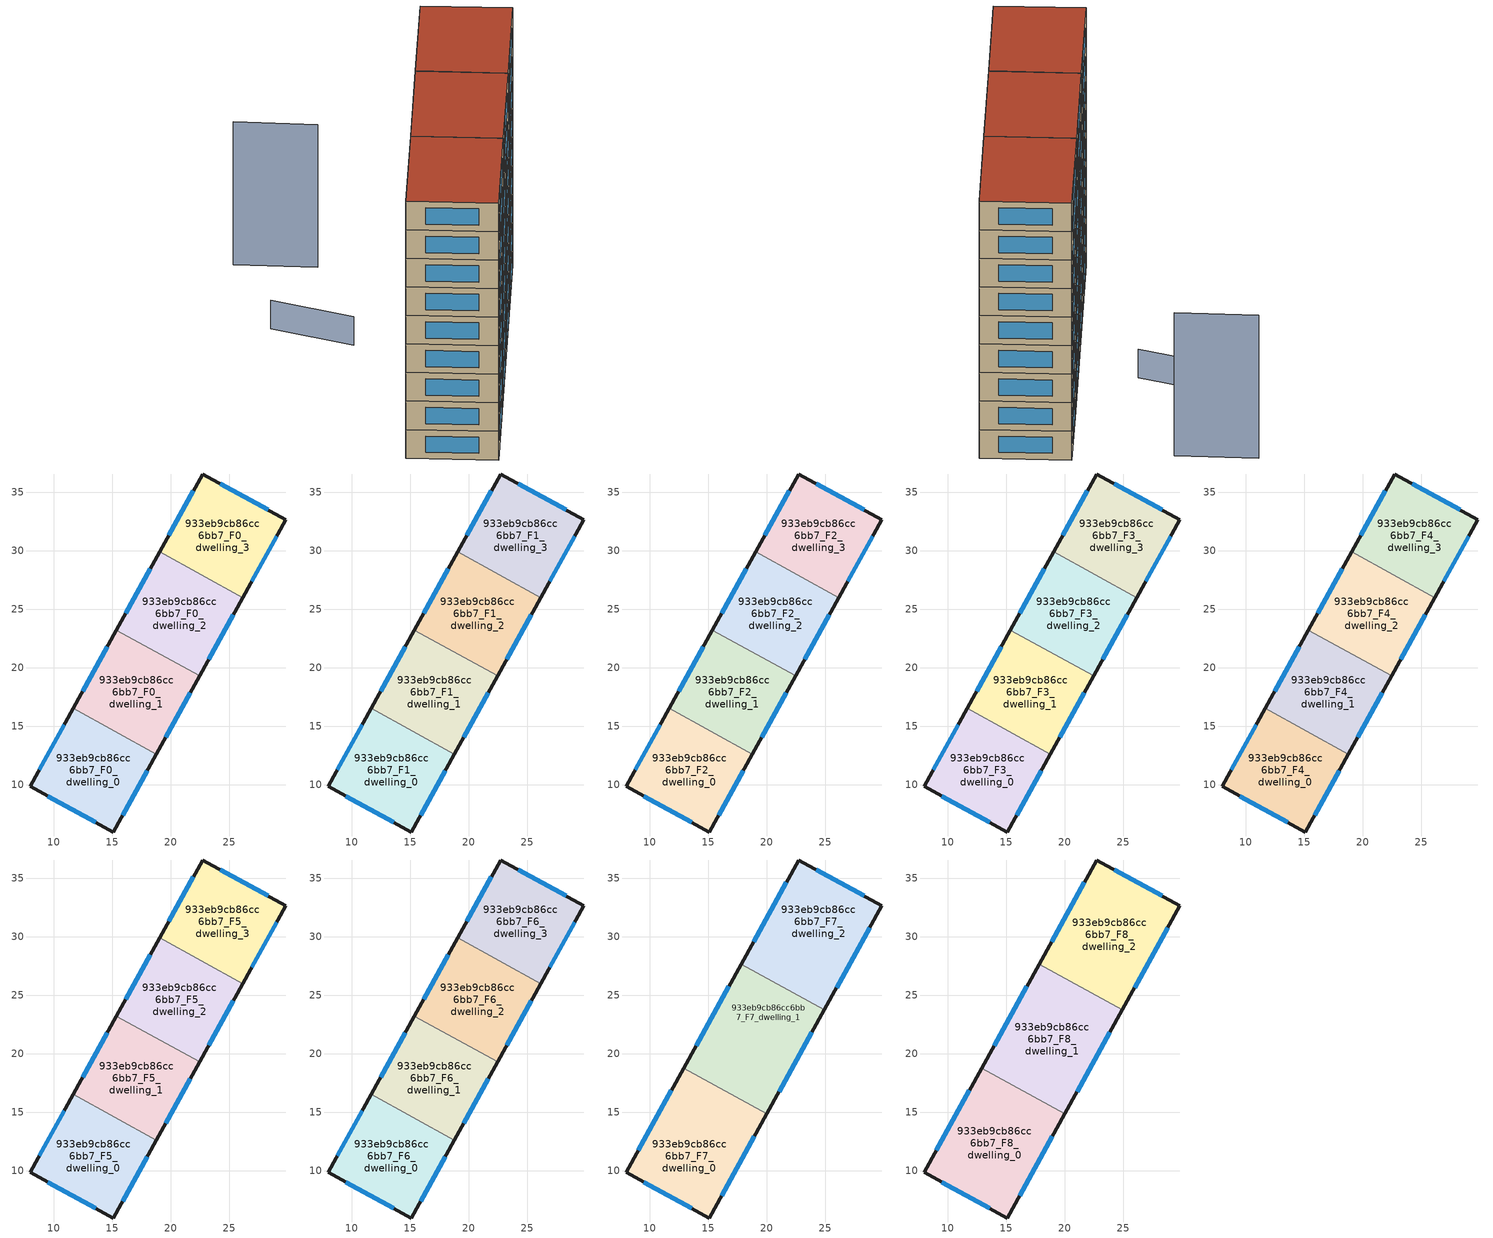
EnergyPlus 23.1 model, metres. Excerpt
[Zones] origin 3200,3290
933eb9cb86cc6bb7_F0_dwelling_0
 floor ground (EU_floor_Construction): 18.76,12.62 15.08,5.96 7.96,9.86 11.66,16.54 z0
 wall outside (EU_wall_Construction): 11.66,16.54 7.96,9.86 15.08,5.96 18.76,12.62 z0:3
 wall to 933eb9cb86cc6bb7_F0_dwelling_1 (EU_wall_Construction): 18.76,12.62 11.66,16.54 z0:3
 window (EU_Window_Construction): 15.87,7.39 17.97,11.2 / 9.49,9.02 13.55,6.79 / 10.86,15.11 8.75,11.29 z0.64:2.36
933eb9cb86cc6bb7_F0_dwelling_1
 floor ground (EU_floor_Construction): 22.44,19.3 18.76,12.62 11.66,16.54 15.34,23.22 z0
 wall outside (EU_wall_Construction): 18.76,12.62 22.44,19.3 / 15.34,23.22 11.66,16.54 z0:3
 wall to 933eb9cb86cc6bb7_F0_dwelling_2 (EU_wall_Construction): 22.44,19.3 15.34,23.22 z0:3
 window (EU_Window_Construction): 19.55,14.05 21.65,17.87 / 14.55,21.79 12.45,17.97 z0.64:2.36
933eb9cb86cc6bb7_F0_dwelling_2
 floor ground (EU_floor_Construction): 26.13,25.98 22.44,19.3 15.34,23.22 19.03,29.9 z0
 wall outside (EU_wall_Construction): 22.44,19.3 26.13,25.98 / 19.03,29.9 15.34,23.22 z0:3
 wall to 933eb9cb86cc6bb7_F0_dwelling_3 (EU_wall_Construction): 26.13,25.98 19.03,29.9 z0:3
 window (EU_Window_Construction): 23.23,20.73 25.34,24.55 / 18.24,28.47 16.13,24.65 z0.64:2.36
933eb9cb86cc6bb7_F0_dwelling_3
 floor ground (EU_floor_Construction): 29.82,32.67 26.13,25.98 19.03,29.9 22.71,36.57 z0
 wall outside (EU_wall_Construction): 26.13,25.98 29.82,32.67 22.71,36.57 19.03,29.9 z0:3
 window (EU_Window_Construction): 28.3,33.5 24.23,35.73 / 26.92,27.41 29.03,31.24 / 21.92,35.14 19.82,31.33 z0.64:2.36
933eb9cb86cc6bb7_F1_dwelling_0
 floor to 933eb9cb86cc6bb7_F0_dwelling_0 (EU_floor_Construction): 18.76,12.62 15.08,5.96 7.96,9.86 11.66,16.54 z3
 wall outside (EU_wall_Construction): 11.66,16.54 7.96,9.86 15.08,5.96 18.76,12.62 z3:6
 wall to 933eb9cb86cc6bb7_F1_dwelling_1 (EU_wall_Construction): 18.76,12.62 11.66,16.54 z3:6
 window (EU_Window_Construction): 15.87,7.39 17.97,11.2 / 9.49,9.02 13.55,6.79 / 10.86,15.11 8.75,11.29 z3.64:5.36
933eb9cb86cc6bb7_F1_dwelling_1
 floor to 933eb9cb86cc6bb7_F0_dwelling_1 (EU_floor_Construction): 22.44,19.3 18.76,12.62 11.66,16.54 15.34,23.22 z3
 wall outside (EU_wall_Construction): 18.76,12.62 22.44,19.3 / 15.34,23.22 11.66,16.54 z3:6
 wall to 933eb9cb86cc6bb7_F1_dwelling_2 (EU_wall_Construction): 22.44,19.3 15.34,23.22 z3:6
 window (EU_Window_Construction): 19.55,14.05 21.65,17.87 / 14.55,21.79 12.45,17.97 z3.64:5.36
933eb9cb86cc6bb7_F1_dwelling_2
 floor to 933eb9cb86cc6bb7_F0_dwelling_2 (EU_floor_Construction): 26.13,25.98 22.44,19.3 15.34,23.22 19.03,29.9 z3
 wall outside (EU_wall_Construction): 22.44,19.3 26.13,25.98 / 19.03,29.9 15.34,23.22 z3:6
 wall to 933eb9cb86cc6bb7_F1_dwelling_3 (EU_wall_Construction): 26.13,25.98 19.03,29.9 z3:6
 window (EU_Window_Construction): 23.23,20.73 25.34,24.55 / 18.24,28.47 16.13,24.65 z3.64:5.36
933eb9cb86cc6bb7_F1_dwelling_3
 floor to 933eb9cb86cc6bb7_F0_dwelling_3 (EU_floor_Construction): 29.82,32.67 26.13,25.98 19.03,29.9 22.71,36.57 z3
 wall outside (EU_wall_Construction): 26.13,25.98 29.82,32.67 22.71,36.57 19.03,29.9 z3:6
 window (EU_Window_Construction): 28.3,33.5 24.23,35.73 / 26.92,27.41 29.03,31.24 / 21.92,35.14 19.82,31.33 z3.64:5.36
933eb9cb86cc6bb7_F2_dwelling_0
 floor to 933eb9cb86cc6bb7_F1_dwelling_0 (EU_floor_Construction): 18.76,12.62 15.08,5.96 7.96,9.86 11.66,16.54 z6
 wall outside (EU_wall_Construction): 11.66,16.54 7.96,9.86 15.08,5.96 18.76,12.62 z6:9
 wall to 933eb9cb86cc6bb7_F2_dwelling_1 (EU_wall_Construction): 18.76,12.62 11.66,16.54 z6:9
 window (EU_Window_Construction): 15.87,7.39 17.97,11.2 / 9.49,9.02 13.55,6.79 / 10.86,15.11 8.75,11.29 z6.64:8.36
933eb9cb86cc6bb7_F2_dwelling_1
 floor to 933eb9cb86cc6bb7_F1_dwelling_1 (EU_floor_Construction): 22.44,19.3 18.76,12.62 11.66,16.54 15.34,23.22 z6
 wall outside (EU_wall_Construction): 18.76,12.62 22.44,19.3 / 15.34,23.22 11.66,16.54 z6:9
 wall to 933eb9cb86cc6bb7_F2_dwelling_2 (EU_wall_Construction): 22.44,19.3 15.34,23.22 z6:9
 window (EU_Window_Construction): 19.55,14.05 21.65,17.87 / 14.55,21.79 12.45,17.97 z6.64:8.36
933eb9cb86cc6bb7_F2_dwelling_2
 floor to 933eb9cb86cc6bb7_F1_dwelling_2 (EU_floor_Construction): 26.13,25.98 22.44,19.3 15.34,23.22 19.03,29.9 z6
 wall outside (EU_wall_Construction): 22.44,19.3 26.13,25.98 / 19.03,29.9 15.34,23.22 z6:9
 wall to 933eb9cb86cc6bb7_F2_dwelling_3 (EU_wall_Construction): 26.13,25.98 19.03,29.9 z6:9
 window (EU_Window_Construction): 23.23,20.73 25.34,24.55 / 18.24,28.47 16.13,24.65 z6.64:8.36
933eb9cb86cc6bb7_F2_dwelling_3
 floor to 933eb9cb86cc6bb7_F1_dwelling_3 (EU_floor_Construction): 29.82,32.67 26.13,25.98 19.03,29.9 22.71,36.57 z6
 wall outside (EU_wall_Construction): 26.13,25.98 29.82,32.67 22.71,36.57 19.03,29.9 z6:9
 window (EU_Window_Construction): 28.3,33.5 24.23,35.73 / 26.92,27.41 29.03,31.24 / 21.92,35.14 19.82,31.33 z6.64:8.36
933eb9cb86cc6bb7_F3_dwelling_0
 floor to 933eb9cb86cc6bb7_F2_dwelling_0 (EU_floor_Construction): 18.76,12.62 15.08,5.96 7.96,9.86 11.66,16.54 z9
 wall outside (EU_wall_Construction): 11.66,16.54 7.96,9.86 15.08,5.96 18.76,12.62 z9:12
 wall to 933eb9cb86cc6bb7_F3_dwelling_1 (EU_wall_Construction): 18.76,12.62 11.66,16.54 z9:12
 window (EU_Window_Construction): 15.87,7.39 17.97,11.2 / 9.49,9.02 13.55,6.79 / 10.86,15.11 8.75,11.29 z9.64:11.36
933eb9cb86cc6bb7_F3_dwelling_1
 floor to 933eb9cb86cc6bb7_F2_dwelling_1 (EU_floor_Construction): 22.44,19.3 18.76,12.62 11.66,16.54 15.34,23.22 z9
 wall outside (EU_wall_Construction): 18.76,12.62 22.44,19.3 / 15.34,23.22 11.66,16.54 z9:12
 wall to 933eb9cb86cc6bb7_F3_dwelling_2 (EU_wall_Construction): 22.44,19.3 15.34,23.22 z9:12
 window (EU_Window_Construction): 19.55,14.05 21.65,17.87 / 14.55,21.79 12.45,17.97 z9.64:11.36
933eb9cb86cc6bb7_F3_dwelling_2
 floor to 933eb9cb86cc6bb7_F2_dwelling_2 (EU_floor_Construction): 26.13,25.98 22.44,19.3 15.34,23.22 19.03,29.9 z9
 wall outside (EU_wall_Construction): 22.44,19.3 26.13,25.98 / 19.03,29.9 15.34,23.22 z9:12
 wall to 933eb9cb86cc6bb7_F3_dwelling_3 (EU_wall_Construction): 26.13,25.98 19.03,29.9 z9:12
 window (EU_Window_Construction): 23.23,20.73 25.34,24.55 / 18.24,28.47 16.13,24.65 z9.64:11.36
933eb9cb86cc6bb7_F3_dwelling_3
 floor to 933eb9cb86cc6bb7_F2_dwelling_3 (EU_floor_Construction): 29.82,32.67 26.13,25.98 19.03,29.9 22.71,36.57 z9
 wall outside (EU_wall_Construction): 26.13,25.98 29.82,32.67 22.71,36.57 19.03,29.9 z9:12
 window (EU_Window_Construction): 28.3,33.5 24.23,35.73 / 26.92,27.41 29.03,31.24 / 21.92,35.14 19.82,31.33 z9.64:11.36
933eb9cb86cc6bb7_F4_dwelling_0
 floor to 933eb9cb86cc6bb7_F3_dwelling_0 (EU_floor_Construction): 18.76,12.62 15.08,5.96 7.96,9.86 11.66,16.54 z12
 wall outside (EU_wall_Construction): 11.66,16.54 7.96,9.86 15.08,5.96 18.76,12.62 z12:15
 wall to 933eb9cb86cc6bb7_F4_dwelling_1 (EU_wall_Construction): 18.76,12.62 11.66,16.54 z12:15
 window (EU_Window_Construction): 15.87,7.39 17.97,11.2 / 9.49,9.02 13.55,6.79 / 10.86,15.11 8.75,11.29 z12.64:14.36
933eb9cb86cc6bb7_F4_dwelling_1
 floor to 933eb9cb86cc6bb7_F3_dwelling_1 (EU_floor_Construction): 22.44,19.3 18.76,12.62 11.66,16.54 15.34,23.22 z12
 wall outside (EU_wall_Construction): 18.76,12.62 22.44,19.3 / 15.34,23.22 11.66,16.54 z12:15
 wall to 933eb9cb86cc6bb7_F4_dwelling_2 (EU_wall_Construction): 22.44,19.3 15.34,23.22 z12:15
 window (EU_Window_Construction): 19.55,14.05 21.65,17.87 / 14.55,21.79 12.45,17.97 z12.64:14.36
933eb9cb86cc6bb7_F4_dwelling_2
 floor to 933eb9cb86cc6bb7_F3_dwelling_2 (EU_floor_Construction): 26.13,25.98 22.44,19.3 15.34,23.22 19.03,29.9 z12
 wall outside (EU_wall_Construction): 22.44,19.3 26.13,25.98 / 19.03,29.9 15.34,23.22 z12:15
 wall to 933eb9cb86cc6bb7_F4_dwelling_3 (EU_wall_Construction): 26.13,25.98 19.03,29.9 z12:15
 window (EU_Window_Construction): 23.23,20.73 25.34,24.55 / 18.24,28.47 16.13,24.65 z12.64:14.36
933eb9cb86cc6bb7_F4_dwelling_3
 floor to 933eb9cb86cc6bb7_F3_dwelling_3 (EU_floor_Construction): 29.82,32.67 26.13,25.98 19.03,29.9 22.71,36.57 z12
 wall outside (EU_wall_Construction): 26.13,25.98 29.82,32.67 22.71,36.57 19.03,29.9 z12:15
 window (EU_Window_Construction): 28.3,33.5 24.23,35.73 / 26.92,27.41 29.03,31.24 / 21.92,35.14 19.82,31.33 z12.64:14.36
933eb9cb86cc6bb7_F5_dwelling_0
 floor to 933eb9cb86cc6bb7_F4_dwelling_0 (EU_floor_Construction): 18.76,12.62 15.08,5.96 7.96,9.86 11.66,16.54 z15
 wall outside (EU_wall_Construction): 11.66,16.54 7.96,9.86 15.08,5.96 18.76,12.62 z15:18
 wall to 933eb9cb86cc6bb7_F5_dwelling_1 (EU_wall_Construction): 18.76,12.62 11.66,16.54 z15:18
 window (EU_Window_Construction): 15.87,7.39 17.97,11.2 / 9.49,9.02 13.55,6.79 / 10.86,15.11 8.75,11.29 z15.64:17.36
933eb9cb86cc6bb7_F5_dwelling_1
 floor to 933eb9cb86cc6bb7_F4_dwelling_1 (EU_floor_Construction): 22.44,19.3 18.76,12.62 11.66,16.54 15.34,23.22 z15
 wall outside (EU_wall_Construction): 18.76,12.62 22.44,19.3 / 15.34,23.22 11.66,16.54 z15:18
 wall to 933eb9cb86cc6bb7_F5_dwelling_2 (EU_wall_Construction): 22.44,19.3 15.34,23.22 z15:18
 window (EU_Window_Construction): 19.55,14.05 21.65,17.87 / 14.55,21.79 12.45,17.97 z15.64:17.36
933eb9cb86cc6bb7_F5_dwelling_2
 floor to 933eb9cb86cc6bb7_F4_dwelling_2 (EU_floor_Construction): 26.13,25.98 22.44,19.3 15.34,23.22 19.03,29.9 z15
 wall outside (EU_wall_Construction): 22.44,19.3 26.13,25.98 / 19.03,29.9 15.34,23.22 z15:18
 wall to 933eb9cb86cc6bb7_F5_dwelling_3 (EU_wall_Construction): 26.13,25.98 19.03,29.9 z15:18
 window (EU_Window_Construction): 23.23,20.73 25.34,24.55 / 18.24,28.47 16.13,24.65 z15.64:17.36
933eb9cb86cc6bb7_F5_dwelling_3
 floor to 933eb9cb86cc6bb7_F4_dwelling_3 (EU_floor_Construction): 29.82,32.67 26.13,25.98 19.03,29.9 22.71,36.57 z15
 wall outside (EU_wall_Construction): 26.13,25.98 29.82,32.67 22.71,36.57 19.03,29.9 z15:18
 window (EU_Window_Construction): 28.3,33.5 24.23,35.73 / 26.92,27.41 29.03,31.24 / 21.92,35.14 19.82,31.33 z15.64:17.36
933eb9cb86cc6bb7_F6_dwelling_0
 floor to 933eb9cb86cc6bb7_F5_dwelling_0 (EU_floor_Construction): 18.76,12.62 15.08,5.96 7.96,9.86 11.66,16.54 z18
 wall outside (EU_wall_Construction): 11.66,16.54 7.96,9.86 15.08,5.96 18.76,12.62 z18:21
 wall to 933eb9cb86cc6bb7_F6_dwelling_1 (EU_wall_Construction): 18.76,12.62 11.66,16.54 z18:21
 window (EU_Window_Construction): 15.87,7.39 17.97,11.2 / 9.49,9.02 13.55,6.79 / 10.86,15.11 8.75,11.29 z18.64:20.36
933eb9cb86cc6bb7_F6_dwelling_1
 floor to 933eb9cb86cc6bb7_F5_dwelling_1 (EU_floor_Construction): 22.44,19.3 18.76,12.62 11.66,16.54 15.34,23.22 z18
 wall outside (EU_wall_Construction): 18.76,12.62 22.44,19.3 / 15.34,23.22 11.66,16.54 z18:21
 wall to 933eb9cb86cc6bb7_F6_dwelling_2 (EU_wall_Construction): 22.44,19.3 15.34,23.22 z18:21
 window (EU_Window_Construction): 19.55,14.05 21.65,17.87 / 14.55,21.79 12.45,17.97 z18.64:20.36
933eb9cb86cc6bb7_F6_dwelling_2
 floor to 933eb9cb86cc6bb7_F5_dwelling_2 (EU_floor_Construction): 26.13,25.98 22.44,19.3 15.34,23.22 19.03,29.9 z18
 wall outside (EU_wall_Construction): 22.44,19.3 26.13,25.98 / 19.03,29.9 15.34,23.22 z18:21
 wall to 933eb9cb86cc6bb7_F6_dwelling_3 (EU_wall_Construction): 26.13,25.98 19.03,29.9 z18:21
 window (EU_Window_Construction): 23.23,20.73 25.34,24.55 / 18.24,28.47 16.13,24.65 z18.64:20.36
933eb9cb86cc6bb7_F6_dwelling_3
 floor to 933eb9cb86cc6bb7_F5_dwelling_3 (EU_floor_Construction): 29.82,32.67 26.13,25.98 19.03,29.9 22.71,36.57 z18
 wall outside (EU_wall_Construction): 26.13,25.98 29.82,32.67 22.71,36.57 19.03,29.9 z18:21
 window (EU_Window_Construction): 28.3,33.5 24.23,35.73 / 26.92,27.41 29.03,31.24 / 21.92,35.14 19.82,31.33 z18.64:20.36
933eb9cb86cc6bb7_F7_dwelling_0
 floor to 933eb9cb86cc6bb7_F6_dwelling_0 (EU_floor_Construction): 18.76,12.62 15.08,5.96 7.96,9.86 11.66,16.54 z21
 floor to 933eb9cb86cc6bb7_F6_dwelling_1 (EU_floor_Construction): 19.99,14.85 18.76,12.62 11.66,16.54 12.89,18.77 z21
 wall outside (EU_wall_Construction): 12.89,18.77 7.96,9.86 15.08,5.96 19.99,14.85 z21:24
 wall to 933eb9cb86cc6bb7_F7_dwelling_1 (EU_wall_Construction): 19.99,14.85 12.89,18.77 z21:24
 window (EU_Window_Construction): 16.13,7.86 18.93,12.95 / 9.49,9.02 13.55,6.79 / 11.83,16.86 9.02,11.76 z21.64:23.36
933eb9cb86cc6bb7_F7_dwelling_1
 floor to 933eb9cb86cc6bb7_F6_dwelling_1 (EU_floor_Construction): 22.44,19.3 19.99,14.85 12.89,18.77 15.34,23.22 z21
 floor to 933eb9cb86cc6bb7_F6_dwelling_2 (EU_floor_Construction): 24.9,23.75 22.44,19.3 15.34,23.22 17.8,27.67 z21
 wall outside (EU_wall_Construction): 19.99,14.85 24.9,23.75 / 17.8,27.67 12.89,18.77 z21:24
 wall to 933eb9cb86cc6bb7_F7_dwelling_2 (EU_wall_Construction): 24.9,23.75 17.8,27.67 z21:24
 window (EU_Window_Construction): 21.04,16.76 23.85,21.85 / 16.75,25.77 13.94,20.68 z21.64:23.36
933eb9cb86cc6bb7_F7_dwelling_2
 floor to 933eb9cb86cc6bb7_F6_dwelling_3 (EU_floor_Construction): 29.82,32.67 26.13,25.98 19.03,29.9 22.71,36.57 z21
 floor to 933eb9cb86cc6bb7_F6_dwelling_2 (EU_floor_Construction): 26.13,25.98 24.9,23.75 17.8,27.67 19.03,29.9 z21
 wall outside (EU_wall_Construction): 24.9,23.75 29.82,32.67 22.71,36.57 17.8,27.67 z21:24
 window (EU_Window_Construction): 28.3,33.5 24.23,35.73 / 25.96,25.66 28.77,30.76 / 21.66,34.66 18.85,29.58 z21.64:23.36
933eb9cb86cc6bb7_F8_dwelling_0
 floor to 933eb9cb86cc6bb7_F7_dwelling_0 (EU_floor_Construction): 19.99,14.85 15.08,5.96 7.96,9.86 12.89,18.77 z24
 wall outside (EU_wall_Construction): 12.89,18.77 7.96,9.86 15.08,5.96 19.99,14.85 z24:27
 wall to 933eb9cb86cc6bb7_F8_dwelling_1 (EU_wall_Construction): 19.99,14.85 12.89,18.77 z24:27
 window (EU_Window_Construction): 16.13,7.86 18.93,12.95 / 9.49,9.02 13.55,6.79 / 11.83,16.86 9.02,11.76 z24.64:26.36
 roof outside (EU_roof_Construction): 15.08,5.96 19.99,14.85 12.89,18.77 7.96,9.86 z27
933eb9cb86cc6bb7_F8_dwelling_1
 floor to 933eb9cb86cc6bb7_F7_dwelling_1 (EU_floor_Construction): 24.9,23.75 19.99,14.85 12.89,18.77 17.8,27.67 z24
 wall outside (EU_wall_Construction): 19.99,14.85 24.9,23.75 / 17.8,27.67 12.89,18.77 z24:27
 wall to 933eb9cb86cc6bb7_F8_dwelling_2 (EU_wall_Construction): 24.9,23.75 17.8,27.67 z24:27
 window (EU_Window_Construction): 21.04,16.76 23.85,21.85 / 16.75,25.77 13.94,20.68 z24.64:26.36
 roof outside (EU_roof_Construction): 19.99,14.85 24.9,23.75 17.8,27.67 12.89,18.77 z27
933eb9cb86cc6bb7_F8_dwelling_2
 floor to 933eb9cb86cc6bb7_F7_dwelling_2 (EU_floor_Construction): 29.82,32.67 24.9,23.75 17.8,27.67 22.71,36.57 z24
 wall outside (EU_wall_Construction): 24.9,23.75 29.82,32.67 22.71,36.57 17.8,27.67 z24:27
 window (EU_Window_Construction): 28.3,33.5 24.23,35.73 / 25.96,25.66 28.77,30.76 / 21.66,34.66 18.85,29.58 z24.64:26.36
 roof outside (EU_roof_Construction): 24.9,23.75 29.82,32.67 22.71,36.57 17.8,27.67 z27
shading: 6.47,33.15 11.77,27.65 z0:3; 14.41,39.94 8,43.61 z0:15
[Building]
EU S2 Campaign: North Axis=0; Terrain=City; Solar Distribution=FullExterior
[Site:Location]
Yerevan-Zvartnots.Intl.AP: Latitude=40.15; Longitude=44.383; Time Zone=4; Elevation=854
[SizingPeriod:WeatherFileDays]
AnnualSizingPeriod: Begin Month=1; Begin Day of Month=1; End Month=12; End Day of Month=31; Day of Week for Start Day=Monday; Use Weather File Daylight Saving Period=No; Use Weather File Rain and Snow Indicators=No
[MATERIAL]
EU_InternalMass_Material: Roughness=MediumRough; Thickness=0.1; Conductivity=1; Density=1800; Specific Heat=900; Thermal Absorptance=0.9; Solar Absorptance=0.7; Visible Absorptance=0.7
[MATERIAL:NOMASS] Roughness=MediumRough; Thermal Absorptance=0.9; Solar Absorptance=0.7; Visible Absorptance=0.7
Name | Thermal Resistance
EU_wall_NoMass | 1.05043
EU_roof_NoMass | 1.45357
EU_floor_NoMass | 0.478065
[WINDOWMATERIAL:SIMPLEGLAZINGSYSTEM]
EU_Window_SimpleGlazing: UFactor=2.5566; Solar Heat Gain Coefficient=0.75; Visible Transmittance=0.75
[CONSTRUCTION]
EU_wall_Construction: EU_wall_NoMass
EU_roof_Construction: EU_roof_NoMass
EU_floor_Construction: EU_floor_NoMass
EU_Window_Construction: EU_Window_SimpleGlazing
EU_InternalMass_Construction: EU_InternalMass_Material
[ZONE] Type=1; Multiplier=1; Ceiling Height=autocalculate; Floor Area=autocalculate; Part of Total Floor Area=Yes
Name | Volume
933eb9cb86cc6bb7_F0_dwelling_0; 933eb9cb86cc6bb7_F1_dwelling_0; 933eb9cb86cc6bb7_F2_dwelling_0; 933eb9cb86cc6bb7_F3_dwelling_0; 933eb9cb86cc6bb7_F4_dwelling_0; 933eb9cb86cc6bb7_F5_dwelling_0; 933eb9cb86cc6bb7_F6_dwelling_0; 933eb9cb86cc6bb7_F0_dwelling_3; 933eb9cb86cc6bb7_F1_dwelling_3; 933eb9cb86cc6bb7_F2_dwelling_3; 933eb9cb86cc6bb7_F3_dwelling_3; 933eb9cb86cc6bb7_F4_dwelling_3; 933eb9cb86cc6bb7_F5_dwelling_3; 933eb9cb86cc6bb7_F6_dwelling_3 | 185.623
933eb9cb86cc6bb7_F7_dwelling_0; 933eb9cb86cc6bb7_F8_dwelling_0 | 247.499
933eb9cb86cc6bb7_F0_dwelling_1; 933eb9cb86cc6bb7_F1_dwelling_1; 933eb9cb86cc6bb7_F2_dwelling_1; 933eb9cb86cc6bb7_F3_dwelling_1; 933eb9cb86cc6bb7_F4_dwelling_1; 933eb9cb86cc6bb7_F5_dwelling_1; 933eb9cb86cc6bb7_F6_dwelling_1 | 185.62
933eb9cb86cc6bb7_F7_dwelling_1; 933eb9cb86cc6bb7_F8_dwelling_1 | 247.482
933eb9cb86cc6bb7_F0_dwelling_2; 933eb9cb86cc6bb7_F1_dwelling_2; 933eb9cb86cc6bb7_F2_dwelling_2; 933eb9cb86cc6bb7_F3_dwelling_2; 933eb9cb86cc6bb7_F4_dwelling_2; 933eb9cb86cc6bb7_F5_dwelling_2; 933eb9cb86cc6bb7_F6_dwelling_2 | 185.641
933eb9cb86cc6bb7_F7_dwelling_2; 933eb9cb86cc6bb7_F8_dwelling_2 | 247.5
[INTERNALMASS] Construction=EU_InternalMass_Construction
Name | Zone or ZoneList | Surface Area
933eb9cb86cc6bb7_F0_dwelling_0_EU_InternalMass | 933eb9cb86cc6bb7_F0_dwelling_0 | 61.8744
933eb9cb86cc6bb7_F0_dwelling_1_EU_InternalMass | 933eb9cb86cc6bb7_F0_dwelling_1 | 61.8732
933eb9cb86cc6bb7_F0_dwelling_2_EU_InternalMass | 933eb9cb86cc6bb7_F0_dwelling_2 | 61.8803
933eb9cb86cc6bb7_F0_dwelling_3_EU_InternalMass | 933eb9cb86cc6bb7_F0_dwelling_3 | 61.8744
933eb9cb86cc6bb7_F1_dwelling_0_EU_InternalMass | 933eb9cb86cc6bb7_F1_dwelling_0 | 61.8744
933eb9cb86cc6bb7_F1_dwelling_1_EU_InternalMass | 933eb9cb86cc6bb7_F1_dwelling_1 | 61.8732
933eb9cb86cc6bb7_F1_dwelling_2_EU_InternalMass | 933eb9cb86cc6bb7_F1_dwelling_2 | 61.8803
933eb9cb86cc6bb7_F1_dwelling_3_EU_InternalMass | 933eb9cb86cc6bb7_F1_dwelling_3 | 61.8744
933eb9cb86cc6bb7_F2_dwelling_0_EU_InternalMass | 933eb9cb86cc6bb7_F2_dwelling_0 | 61.8744
933eb9cb86cc6bb7_F2_dwelling_1_EU_InternalMass | 933eb9cb86cc6bb7_F2_dwelling_1 | 61.8732
933eb9cb86cc6bb7_F2_dwelling_2_EU_InternalMass | 933eb9cb86cc6bb7_F2_dwelling_2 | 61.8803
933eb9cb86cc6bb7_F2_dwelling_3_EU_InternalMass | 933eb9cb86cc6bb7_F2_dwelling_3 | 61.8744
933eb9cb86cc6bb7_F3_dwelling_0_EU_InternalMass | 933eb9cb86cc6bb7_F3_dwelling_0 | 61.8744
933eb9cb86cc6bb7_F3_dwelling_1_EU_InternalMass | 933eb9cb86cc6bb7_F3_dwelling_1 | 61.8732
933eb9cb86cc6bb7_F3_dwelling_2_EU_InternalMass | 933eb9cb86cc6bb7_F3_dwelling_2 | 61.8803
933eb9cb86cc6bb7_F3_dwelling_3_EU_InternalMass | 933eb9cb86cc6bb7_F3_dwelling_3 | 61.8744
933eb9cb86cc6bb7_F4_dwelling_0_EU_InternalMass | 933eb9cb86cc6bb7_F4_dwelling_0 | 61.8744
933eb9cb86cc6bb7_F4_dwelling_1_EU_InternalMass | 933eb9cb86cc6bb7_F4_dwelling_1 | 61.8732
933eb9cb86cc6bb7_F4_dwelling_2_EU_InternalMass | 933eb9cb86cc6bb7_F4_dwelling_2 | 61.8803
933eb9cb86cc6bb7_F4_dwelling_3_EU_InternalMass | 933eb9cb86cc6bb7_F4_dwelling_3 | 61.8744
933eb9cb86cc6bb7_F5_dwelling_0_EU_InternalMass | 933eb9cb86cc6bb7_F5_dwelling_0 | 61.8744
933eb9cb86cc6bb7_F5_dwelling_1_EU_InternalMass | 933eb9cb86cc6bb7_F5_dwelling_1 | 61.8732
933eb9cb86cc6bb7_F5_dwelling_2_EU_InternalMass | 933eb9cb86cc6bb7_F5_dwelling_2 | 61.8803
933eb9cb86cc6bb7_F5_dwelling_3_EU_InternalMass | 933eb9cb86cc6bb7_F5_dwelling_3 | 61.8744
933eb9cb86cc6bb7_F6_dwelling_0_EU_InternalMass | 933eb9cb86cc6bb7_F6_dwelling_0 | 61.8744
933eb9cb86cc6bb7_F6_dwelling_1_EU_InternalMass | 933eb9cb86cc6bb7_F6_dwelling_1 | 61.8732
933eb9cb86cc6bb7_F6_dwelling_2_EU_InternalMass | 933eb9cb86cc6bb7_F6_dwelling_2 | 61.8803
933eb9cb86cc6bb7_F6_dwelling_3_EU_InternalMass | 933eb9cb86cc6bb7_F6_dwelling_3 | 61.8744
933eb9cb86cc6bb7_F7_dwelling_0_EU_InternalMass | 933eb9cb86cc6bb7_F7_dwelling_0 | 82.4999
933eb9cb86cc6bb7_F7_dwelling_1_EU_InternalMass | 933eb9cb86cc6bb7_F7_dwelling_1 | 82.4941
933eb9cb86cc6bb7_F7_dwelling_2_EU_InternalMass | 933eb9cb86cc6bb7_F7_dwelling_2 | 82.4999
933eb9cb86cc6bb7_F8_dwelling_0_EU_InternalMass | 933eb9cb86cc6bb7_F8_dwelling_0 | 82.4999
933eb9cb86cc6bb7_F8_dwelling_1_EU_InternalMass | 933eb9cb86cc6bb7_F8_dwelling_1 | 82.4941
933eb9cb86cc6bb7_F8_dwelling_2_EU_InternalMass | 933eb9cb86cc6bb7_F8_dwelling_2 | 82.4999
[OTHEREQUIPMENT] Fuel Type=Electricity; Design Level Calculation Method=Watts/Area; Power per Zone Floor Area=1; Fraction Latent=0; Fraction Radiant=0; Fraction Lost=0; Carbon Dioxide Generation Rate=0; EndUse Subcategory=EU_Step8_InternalGains
Name | Zone or ZoneList or Space or SpaceList | Schedule
EU_Step8_InternalGain_933eb9cb86cc6bb7_F0_dwelling_0_f000 | 933eb9cb86cc6bb7_F0_dwelling_0 | EU_Step8_GainSchedule_933eb9cb86cc6bb7_F0_dwelling_0_f000
EU_Step8_InternalGain_933eb9cb86cc6bb7_F0_dwelling_1_f000 | 933eb9cb86cc6bb7_F0_dwelling_1 | EU_Step8_GainSchedule_933eb9cb86cc6bb7_F0_dwelling_1_f000
EU_Step8_InternalGain_933eb9cb86cc6bb7_F0_dwelling_2_f000 | 933eb9cb86cc6bb7_F0_dwelling_2 | EU_Step8_GainSchedule_933eb9cb86cc6bb7_F0_dwelling_2_f000
EU_Step8_InternalGain_933eb9cb86cc6bb7_F0_dwelling_3_f000 | 933eb9cb86cc6bb7_F0_dwelling_3 | EU_Step8_GainSchedule_933eb9cb86cc6bb7_F0_dwelling_3_f000
EU_Step8_InternalGain_933eb9cb86cc6bb7_F1_dwelling_0_f000 | 933eb9cb86cc6bb7_F1_dwelling_0 | EU_Step8_GainSchedule_933eb9cb86cc6bb7_F1_dwelling_0_f000
EU_Step8_InternalGain_933eb9cb86cc6bb7_F1_dwelling_1_f000 | 933eb9cb86cc6bb7_F1_dwelling_1 | EU_Step8_GainSchedule_933eb9cb86cc6bb7_F1_dwelling_1_f000
EU_Step8_InternalGain_933eb9cb86cc6bb7_F1_dwelling_2_f000 | 933eb9cb86cc6bb7_F1_dwelling_2 | EU_Step8_GainSchedule_933eb9cb86cc6bb7_F1_dwelling_2_f000
EU_Step8_InternalGain_933eb9cb86cc6bb7_F1_dwelling_3_f000 | 933eb9cb86cc6bb7_F1_dwelling_3 | EU_Step8_GainSchedule_933eb9cb86cc6bb7_F1_dwelling_3_f000
EU_Step8_InternalGain_933eb9cb86cc6bb7_F2_dwelling_0_f000 | 933eb9cb86cc6bb7_F2_dwelling_0 | EU_Step8_GainSchedule_933eb9cb86cc6bb7_F2_dwelling_0_f000
EU_Step8_InternalGain_933eb9cb86cc6bb7_F2_dwelling_1_f000 | 933eb9cb86cc6bb7_F2_dwelling_1 | EU_Step8_GainSchedule_933eb9cb86cc6bb7_F2_dwelling_1_f000
EU_Step8_InternalGain_933eb9cb86cc6bb7_F2_dwelling_2_f000 | 933eb9cb86cc6bb7_F2_dwelling_2 | EU_Step8_GainSchedule_933eb9cb86cc6bb7_F2_dwelling_2_f000
EU_Step8_InternalGain_933eb9cb86cc6bb7_F2_dwelling_3_f000 | 933eb9cb86cc6bb7_F2_dwelling_3 | EU_Step8_GainSchedule_933eb9cb86cc6bb7_F2_dwelling_3_f000
EU_Step8_InternalGain_933eb9cb86cc6bb7_F3_dwelling_0_f000 | 933eb9cb86cc6bb7_F3_dwelling_0 | EU_Step8_GainSchedule_933eb9cb86cc6bb7_F3_dwelling_0_f000
EU_Step8_InternalGain_933eb9cb86cc6bb7_F3_dwelling_1_f000 | 933eb9cb86cc6bb7_F3_dwelling_1 | EU_Step8_GainSchedule_933eb9cb86cc6bb7_F3_dwelling_1_f000
EU_Step8_InternalGain_933eb9cb86cc6bb7_F3_dwelling_2_f000 | 933eb9cb86cc6bb7_F3_dwelling_2 | EU_Step8_GainSchedule_933eb9cb86cc6bb7_F3_dwelling_2_f000
EU_Step8_InternalGain_933eb9cb86cc6bb7_F3_dwelling_3_f000 | 933eb9cb86cc6bb7_F3_dwelling_3 | EU_Step8_GainSchedule_933eb9cb86cc6bb7_F3_dwelling_3_f000
EU_Step8_InternalGain_933eb9cb86cc6bb7_F4_dwelling_0_f000 | 933eb9cb86cc6bb7_F4_dwelling_0 | EU_Step8_GainSchedule_933eb9cb86cc6bb7_F4_dwelling_0_f000
EU_Step8_InternalGain_933eb9cb86cc6bb7_F4_dwelling_1_f000 | 933eb9cb86cc6bb7_F4_dwelling_1 | EU_Step8_GainSchedule_933eb9cb86cc6bb7_F4_dwelling_1_f000
EU_Step8_InternalGain_933eb9cb86cc6bb7_F4_dwelling_2_f000 | 933eb9cb86cc6bb7_F4_dwelling_2 | EU_Step8_GainSchedule_933eb9cb86cc6bb7_F4_dwelling_2_f000
EU_Step8_InternalGain_933eb9cb86cc6bb7_F4_dwelling_3_f000 | 933eb9cb86cc6bb7_F4_dwelling_3 | EU_Step8_GainSchedule_933eb9cb86cc6bb7_F4_dwelling_3_f000
EU_Step8_InternalGain_933eb9cb86cc6bb7_F5_dwelling_0_f000 | 933eb9cb86cc6bb7_F5_dwelling_0 | EU_Step8_GainSchedule_933eb9cb86cc6bb7_F5_dwelling_0_f000
EU_Step8_InternalGain_933eb9cb86cc6bb7_F5_dwelling_1_f000 | 933eb9cb86cc6bb7_F5_dwelling_1 | EU_Step8_GainSchedule_933eb9cb86cc6bb7_F5_dwelling_1_f000
EU_Step8_InternalGain_933eb9cb86cc6bb7_F5_dwelling_2_f000 | 933eb9cb86cc6bb7_F5_dwelling_2 | EU_Step8_GainSchedule_933eb9cb86cc6bb7_F5_dwelling_2_f000
EU_Step8_InternalGain_933eb9cb86cc6bb7_F5_dwelling_3_f000 | 933eb9cb86cc6bb7_F5_dwelling_3 | EU_Step8_GainSchedule_933eb9cb86cc6bb7_F5_dwelling_3_f000
EU_Step8_InternalGain_933eb9cb86cc6bb7_F6_dwelling_0_f000 | 933eb9cb86cc6bb7_F6_dwelling_0 | EU_Step8_GainSchedule_933eb9cb86cc6bb7_F6_dwelling_0_f000
EU_Step8_InternalGain_933eb9cb86cc6bb7_F6_dwelling_1_f000 | 933eb9cb86cc6bb7_F6_dwelling_1 | EU_Step8_GainSchedule_933eb9cb86cc6bb7_F6_dwelling_1_f000
EU_Step8_InternalGain_933eb9cb86cc6bb7_F6_dwelling_2_f000 | 933eb9cb86cc6bb7_F6_dwelling_2 | EU_Step8_GainSchedule_933eb9cb86cc6bb7_F6_dwelling_2_f000
EU_Step8_InternalGain_933eb9cb86cc6bb7_F6_dwelling_3_f000 | 933eb9cb86cc6bb7_F6_dwelling_3 | EU_Step8_GainSchedule_933eb9cb86cc6bb7_F6_dwelling_3_f000
EU_Step8_InternalGain_933eb9cb86cc6bb7_F7_dwelling_0_f000 | 933eb9cb86cc6bb7_F7_dwelling_0 | EU_Step8_GainSchedule_933eb9cb86cc6bb7_F7_dwelling_0_f000
EU_Step8_InternalGain_933eb9cb86cc6bb7_F7_dwelling_1_f000 | 933eb9cb86cc6bb7_F7_dwelling_1 | EU_Step8_GainSchedule_933eb9cb86cc6bb7_F7_dwelling_1_f000
EU_Step8_InternalGain_933eb9cb86cc6bb7_F7_dwelling_2_f000 | 933eb9cb86cc6bb7_F7_dwelling_2 | EU_Step8_GainSchedule_933eb9cb86cc6bb7_F7_dwelling_2_f000
EU_Step8_InternalGain_933eb9cb86cc6bb7_F8_dwelling_0_f000 | 933eb9cb86cc6bb7_F8_dwelling_0 | EU_Step8_GainSchedule_933eb9cb86cc6bb7_F8_dwelling_0_f000
EU_Step8_InternalGain_933eb9cb86cc6bb7_F8_dwelling_1_f000 | 933eb9cb86cc6bb7_F8_dwelling_1 | EU_Step8_GainSchedule_933eb9cb86cc6bb7_F8_dwelling_1_f000
EU_Step8_InternalGain_933eb9cb86cc6bb7_F8_dwelling_2_f000 | 933eb9cb86cc6bb7_F8_dwelling_2 | EU_Step8_GainSchedule_933eb9cb86cc6bb7_F8_dwelling_2_f000
[ZONEVENTILATION:DESIGNFLOWRATE] Schedule=EU_AlwaysOn; Design Flow Rate Calculation Method=AirChanges/Hour; Air Changes per Hour=0.557805; Ventilation Type=Natural; Fan Pressure Rise=0; Fan Total Efficiency=1; Constant Term Coefficient=1; Temperature Term Coefficient=0; Velocity Term Coefficient=0; Velocity Squared Term Coefficient=0; Minimum Indoor Temperature=-100; Maximum Indoor Temperature=100; Delta Temperature=-100; Minimum Outdoor Temperature=-100; Maximum Outdoor Temperature=100; Maximum Wind Speed=40
Name | Zone or ZoneList or Space or SpaceList
EU_ConstantAir_933eb9cb86cc6bb7_F0_dwelling_0 | 933eb9cb86cc6bb7_F0_dwelling_0
EU_ConstantAir_933eb9cb86cc6bb7_F0_dwelling_1 | 933eb9cb86cc6bb7_F0_dwelling_1
EU_ConstantAir_933eb9cb86cc6bb7_F0_dwelling_2 | 933eb9cb86cc6bb7_F0_dwelling_2
EU_ConstantAir_933eb9cb86cc6bb7_F0_dwelling_3 | 933eb9cb86cc6bb7_F0_dwelling_3
EU_ConstantAir_933eb9cb86cc6bb7_F1_dwelling_0 | 933eb9cb86cc6bb7_F1_dwelling_0
EU_ConstantAir_933eb9cb86cc6bb7_F1_dwelling_1 | 933eb9cb86cc6bb7_F1_dwelling_1
EU_ConstantAir_933eb9cb86cc6bb7_F1_dwelling_2 | 933eb9cb86cc6bb7_F1_dwelling_2
EU_ConstantAir_933eb9cb86cc6bb7_F1_dwelling_3 | 933eb9cb86cc6bb7_F1_dwelling_3
EU_ConstantAir_933eb9cb86cc6bb7_F2_dwelling_0 | 933eb9cb86cc6bb7_F2_dwelling_0
EU_ConstantAir_933eb9cb86cc6bb7_F2_dwelling_1 | 933eb9cb86cc6bb7_F2_dwelling_1
EU_ConstantAir_933eb9cb86cc6bb7_F2_dwelling_2 | 933eb9cb86cc6bb7_F2_dwelling_2
EU_ConstantAir_933eb9cb86cc6bb7_F2_dwelling_3 | 933eb9cb86cc6bb7_F2_dwelling_3
EU_ConstantAir_933eb9cb86cc6bb7_F3_dwelling_0 | 933eb9cb86cc6bb7_F3_dwelling_0
EU_ConstantAir_933eb9cb86cc6bb7_F3_dwelling_1 | 933eb9cb86cc6bb7_F3_dwelling_1
EU_ConstantAir_933eb9cb86cc6bb7_F3_dwelling_2 | 933eb9cb86cc6bb7_F3_dwelling_2
EU_ConstantAir_933eb9cb86cc6bb7_F3_dwelling_3 | 933eb9cb86cc6bb7_F3_dwelling_3
EU_ConstantAir_933eb9cb86cc6bb7_F4_dwelling_0 | 933eb9cb86cc6bb7_F4_dwelling_0
EU_ConstantAir_933eb9cb86cc6bb7_F4_dwelling_1 | 933eb9cb86cc6bb7_F4_dwelling_1
EU_ConstantAir_933eb9cb86cc6bb7_F4_dwelling_2 | 933eb9cb86cc6bb7_F4_dwelling_2
EU_ConstantAir_933eb9cb86cc6bb7_F4_dwelling_3 | 933eb9cb86cc6bb7_F4_dwelling_3
EU_ConstantAir_933eb9cb86cc6bb7_F5_dwelling_0 | 933eb9cb86cc6bb7_F5_dwelling_0
EU_ConstantAir_933eb9cb86cc6bb7_F5_dwelling_1 | 933eb9cb86cc6bb7_F5_dwelling_1
EU_ConstantAir_933eb9cb86cc6bb7_F5_dwelling_2 | 933eb9cb86cc6bb7_F5_dwelling_2
EU_ConstantAir_933eb9cb86cc6bb7_F5_dwelling_3 | 933eb9cb86cc6bb7_F5_dwelling_3
EU_ConstantAir_933eb9cb86cc6bb7_F6_dwelling_0 | 933eb9cb86cc6bb7_F6_dwelling_0
EU_ConstantAir_933eb9cb86cc6bb7_F6_dwelling_1 | 933eb9cb86cc6bb7_F6_dwelling_1
EU_ConstantAir_933eb9cb86cc6bb7_F6_dwelling_2 | 933eb9cb86cc6bb7_F6_dwelling_2
EU_ConstantAir_933eb9cb86cc6bb7_F6_dwelling_3 | 933eb9cb86cc6bb7_F6_dwelling_3
EU_ConstantAir_933eb9cb86cc6bb7_F7_dwelling_0 | 933eb9cb86cc6bb7_F7_dwelling_0
EU_ConstantAir_933eb9cb86cc6bb7_F7_dwelling_1 | 933eb9cb86cc6bb7_F7_dwelling_1
EU_ConstantAir_933eb9cb86cc6bb7_F7_dwelling_2 | 933eb9cb86cc6bb7_F7_dwelling_2
EU_ConstantAir_933eb9cb86cc6bb7_F8_dwelling_0 | 933eb9cb86cc6bb7_F8_dwelling_0
EU_ConstantAir_933eb9cb86cc6bb7_F8_dwelling_1 | 933eb9cb86cc6bb7_F8_dwelling_1
EU_ConstantAir_933eb9cb86cc6bb7_F8_dwelling_2 | 933eb9cb86cc6bb7_F8_dwelling_2
[HVACTEMPLATE:THERMOSTAT] Constant Heating Setpoint=20; Constant Cooling Setpoint=50
EU_HeatOnly_933eb9cb86cc6bb7_F0_dwelling_0; EU_HeatOnly_933eb9cb86cc6bb7_F0_dwelling_1; EU_HeatOnly_933eb9cb86cc6bb7_F0_dwelling_2; EU_HeatOnly_933eb9cb86cc6bb7_F0_dwelling_3; EU_HeatOnly_933eb9cb86cc6bb7_F1_dwelling_0; EU_HeatOnly_933eb9cb86cc6bb7_F1_dwelling_1; EU_HeatOnly_933eb9cb86cc6bb7_F1_dwelling_2; EU_HeatOnly_933eb9cb86cc6bb7_F1_dwelling_3; EU_HeatOnly_933eb9cb86cc6bb7_F2_dwelling_0; EU_HeatOnly_933eb9cb86cc6bb7_F2_dwelling_1; EU_HeatOnly_933eb9cb86cc6bb7_F2_dwelling_2; EU_HeatOnly_933eb9cb86cc6bb7_F2_dwelling_3; EU_HeatOnly_933eb9cb86cc6bb7_F3_dwelling_0; EU_HeatOnly_933eb9cb86cc6bb7_F3_dwelling_1; EU_HeatOnly_933eb9cb86cc6bb7_F3_dwelling_2; EU_HeatOnly_933eb9cb86cc6bb7_F3_dwelling_3; EU_HeatOnly_933eb9cb86cc6bb7_F4_dwelling_0; EU_HeatOnly_933eb9cb86cc6bb7_F4_dwelling_1; EU_HeatOnly_933eb9cb86cc6bb7_F4_dwelling_2; EU_HeatOnly_933eb9cb86cc6bb7_F4_dwelling_3; EU_HeatOnly_933eb9cb86cc6bb7_F5_dwelling_0; EU_HeatOnly_933eb9cb86cc6bb7_F5_dwelling_1; EU_HeatOnly_933eb9cb86cc6bb7_F5_dwelling_2; EU_HeatOnly_933eb9cb86cc6bb7_F5_dwelling_3; EU_HeatOnly_933eb9cb86cc6bb7_F6_dwelling_0; EU_HeatOnly_933eb9cb86cc6bb7_F6_dwelling_1; EU_HeatOnly_933eb9cb86cc6bb7_F6_dwelling_2; EU_HeatOnly_933eb9cb86cc6bb7_F6_dwelling_3; EU_HeatOnly_933eb9cb86cc6bb7_F7_dwelling_0; EU_HeatOnly_933eb9cb86cc6bb7_F7_dwelling_1; EU_HeatOnly_933eb9cb86cc6bb7_F7_dwelling_2; EU_HeatOnly_933eb9cb86cc6bb7_F8_dwelling_0; EU_HeatOnly_933eb9cb86cc6bb7_F8_dwelling_1; EU_HeatOnly_933eb9cb86cc6bb7_F8_dwelling_2
[HVACTEMPLATE:ZONE:IDEALLOADSAIRSYSTEM] System Availability Schedule=EU_AlwaysOn; Maximum Heating Supply Air Temperature=50; Minimum Cooling Supply Air Temperature=13; Maximum Heating Supply Air Humidity Ratio=0.0156; Minimum Cooling Supply Air Humidity Ratio=0.0077; Heating Limit=NoLimit; Cooling Limit=NoLimit; Heating Availability Schedule=EU_AlwaysOn; Cooling Availability Schedule=EU_CoolingOff; Dehumidification Control Type=ConstantSensibleHeatRatio; Cooling Sensible Heat Ratio=0.7; Dehumidification Setpoint=60; Humidification Control Type=None; Humidification Setpoint=30; Outdoor Air Method=None; Outdoor Air Flow Rate per Person=0.00944; Outdoor Air Flow Rate per Zone Floor Area=0; Outdoor Air Flow Rate per Zone=0; Demand Controlled Ventilation Type=None; Outdoor Air Economizer Type=NoEconomizer; Heat Recovery Type=None; Sensible Heat Recovery Effectiveness=0.7; Latent Heat Recovery Effectiveness=0.65
Name | Template Thermostat
933eb9cb86cc6bb7_F0_dwelling_0 | EU_HeatOnly_933eb9cb86cc6bb7_F0_dwelling_0
933eb9cb86cc6bb7_F0_dwelling_1 | EU_HeatOnly_933eb9cb86cc6bb7_F0_dwelling_1
933eb9cb86cc6bb7_F0_dwelling_2 | EU_HeatOnly_933eb9cb86cc6bb7_F0_dwelling_2
933eb9cb86cc6bb7_F0_dwelling_3 | EU_HeatOnly_933eb9cb86cc6bb7_F0_dwelling_3
933eb9cb86cc6bb7_F1_dwelling_0 | EU_HeatOnly_933eb9cb86cc6bb7_F1_dwelling_0
933eb9cb86cc6bb7_F1_dwelling_1 | EU_HeatOnly_933eb9cb86cc6bb7_F1_dwelling_1
933eb9cb86cc6bb7_F1_dwelling_2 | EU_HeatOnly_933eb9cb86cc6bb7_F1_dwelling_2
933eb9cb86cc6bb7_F1_dwelling_3 | EU_HeatOnly_933eb9cb86cc6bb7_F1_dwelling_3
933eb9cb86cc6bb7_F2_dwelling_0 | EU_HeatOnly_933eb9cb86cc6bb7_F2_dwelling_0
933eb9cb86cc6bb7_F2_dwelling_1 | EU_HeatOnly_933eb9cb86cc6bb7_F2_dwelling_1
933eb9cb86cc6bb7_F2_dwelling_2 | EU_HeatOnly_933eb9cb86cc6bb7_F2_dwelling_2
933eb9cb86cc6bb7_F2_dwelling_3 | EU_HeatOnly_933eb9cb86cc6bb7_F2_dwelling_3
933eb9cb86cc6bb7_F3_dwelling_0 | EU_HeatOnly_933eb9cb86cc6bb7_F3_dwelling_0
933eb9cb86cc6bb7_F3_dwelling_1 | EU_HeatOnly_933eb9cb86cc6bb7_F3_dwelling_1
933eb9cb86cc6bb7_F3_dwelling_2 | EU_HeatOnly_933eb9cb86cc6bb7_F3_dwelling_2
933eb9cb86cc6bb7_F3_dwelling_3 | EU_HeatOnly_933eb9cb86cc6bb7_F3_dwelling_3
933eb9cb86cc6bb7_F4_dwelling_0 | EU_HeatOnly_933eb9cb86cc6bb7_F4_dwelling_0
933eb9cb86cc6bb7_F4_dwelling_1 | EU_HeatOnly_933eb9cb86cc6bb7_F4_dwelling_1
933eb9cb86cc6bb7_F4_dwelling_2 | EU_HeatOnly_933eb9cb86cc6bb7_F4_dwelling_2
933eb9cb86cc6bb7_F4_dwelling_3 | EU_HeatOnly_933eb9cb86cc6bb7_F4_dwelling_3
933eb9cb86cc6bb7_F5_dwelling_0 | EU_HeatOnly_933eb9cb86cc6bb7_F5_dwelling_0
933eb9cb86cc6bb7_F5_dwelling_1 | EU_HeatOnly_933eb9cb86cc6bb7_F5_dwelling_1
933eb9cb86cc6bb7_F5_dwelling_2 | EU_HeatOnly_933eb9cb86cc6bb7_F5_dwelling_2
933eb9cb86cc6bb7_F5_dwelling_3 | EU_HeatOnly_933eb9cb86cc6bb7_F5_dwelling_3
933eb9cb86cc6bb7_F6_dwelling_0 | EU_HeatOnly_933eb9cb86cc6bb7_F6_dwelling_0
933eb9cb86cc6bb7_F6_dwelling_1 | EU_HeatOnly_933eb9cb86cc6bb7_F6_dwelling_1
933eb9cb86cc6bb7_F6_dwelling_2 | EU_HeatOnly_933eb9cb86cc6bb7_F6_dwelling_2
933eb9cb86cc6bb7_F6_dwelling_3 | EU_HeatOnly_933eb9cb86cc6bb7_F6_dwelling_3
933eb9cb86cc6bb7_F7_dwelling_0 | EU_HeatOnly_933eb9cb86cc6bb7_F7_dwelling_0
933eb9cb86cc6bb7_F7_dwelling_1 | EU_HeatOnly_933eb9cb86cc6bb7_F7_dwelling_1
933eb9cb86cc6bb7_F7_dwelling_2 | EU_HeatOnly_933eb9cb86cc6bb7_F7_dwelling_2
933eb9cb86cc6bb7_F8_dwelling_0 | EU_HeatOnly_933eb9cb86cc6bb7_F8_dwelling_0
933eb9cb86cc6bb7_F8_dwelling_1 | EU_HeatOnly_933eb9cb86cc6bb7_F8_dwelling_1
933eb9cb86cc6bb7_F8_dwelling_2 | EU_HeatOnly_933eb9cb86cc6bb7_F8_dwelling_2
[SIZING:ZONE] Zone Cooling Design Supply Air Temperature Input Method=SupplyAirTemperature; Zone Cooling Design Supply Air Temperature=13; Zone Heating Design Supply Air Temperature Input Method=SupplyAirTemperature; Zone Heating Design Supply Air Temperature=50; Zone Cooling Design Supply Air Humidity Ratio=0.008; Zone Heating Design Supply Air Humidity Ratio=0.008; Cooling Design Air Flow Method=DesignDay; Cooling Design Air Flow Rate=0; Cooling Minimum Air Flow per Zone Floor Area=0.000762; Cooling Minimum Air Flow=0; Cooling Minimum Air Flow Fraction=0.2; Heating Design Air Flow Method=DesignDay; Heating Design Air Flow Rate=0; Heating Maximum Air Flow per Zone Floor Area=0.002032; Heating Maximum Air Flow=0.141576; Heating Maximum Air Flow Fraction=0.3; Account for Dedicated Outdoor Air System=No; Dedicated Outdoor Air System Control Strategy=NeutralSupplyAir; Dedicated Outdoor Air Low Setpoint Temperature for Design=autosize; Dedicated Outdoor Air High Setpoint Temperature for Design=autosize; Zone Load Sizing Method=Sensible Load Only No Latent Load; Zone Latent Cooling Design Supply Air Humidity Ratio Input Method=HumidityRatioDifference; Zone Cooling Design Supply Air Humidity Ratio Difference=0.005; Zone Latent Heating Design Supply Air Humidity Ratio Input Method=HumidityRatioDifference; Zone Humidification Design Supply Air Humidity Ratio Difference=0.005
933eb9cb86cc6bb7_F0_dwelling_0; 933eb9cb86cc6bb7_F0_dwelling_1; 933eb9cb86cc6bb7_F0_dwelling_2; 933eb9cb86cc6bb7_F0_dwelling_3; 933eb9cb86cc6bb7_F1_dwelling_0; 933eb9cb86cc6bb7_F1_dwelling_1; 933eb9cb86cc6bb7_F1_dwelling_2; 933eb9cb86cc6bb7_F1_dwelling_3; 933eb9cb86cc6bb7_F2_dwelling_0; 933eb9cb86cc6bb7_F2_dwelling_1; 933eb9cb86cc6bb7_F2_dwelling_2; 933eb9cb86cc6bb7_F2_dwelling_3; 933eb9cb86cc6bb7_F3_dwelling_0; 933eb9cb86cc6bb7_F3_dwelling_1; 933eb9cb86cc6bb7_F3_dwelling_2; 933eb9cb86cc6bb7_F3_dwelling_3; 933eb9cb86cc6bb7_F4_dwelling_0; 933eb9cb86cc6bb7_F4_dwelling_1; 933eb9cb86cc6bb7_F4_dwelling_2; 933eb9cb86cc6bb7_F4_dwelling_3; 933eb9cb86cc6bb7_F5_dwelling_0; 933eb9cb86cc6bb7_F5_dwelling_1; 933eb9cb86cc6bb7_F5_dwelling_2; 933eb9cb86cc6bb7_F5_dwelling_3; 933eb9cb86cc6bb7_F6_dwelling_0; 933eb9cb86cc6bb7_F6_dwelling_1; 933eb9cb86cc6bb7_F6_dwelling_2; 933eb9cb86cc6bb7_F6_dwelling_3; 933eb9cb86cc6bb7_F7_dwelling_0; 933eb9cb86cc6bb7_F7_dwelling_1; 933eb9cb86cc6bb7_F7_dwelling_2; 933eb9cb86cc6bb7_F8_dwelling_0; 933eb9cb86cc6bb7_F8_dwelling_1; 933eb9cb86cc6bb7_F8_dwelling_2
[SCHEDULE:CONSTANT]
Name | Hourly Value
EU_AlwaysOn | 1
EU_CoolingOff | 0
[SCHEDULE:FILE] Column Number=1; Rows to Skip at Top=0; Number of Hours of Data=8760; Column Separator=Comma; Interpolate to Timestep=No; Minutes per Item=60; Adjust Schedule for Daylight Savings=Yes
Name | File
EU_Step8_GainSchedule_933eb9cb86cc6bb7_F0_dwelling_0_f000 | ../../schedules/933eb9cb86cc6bb7/933eb9cb86cc6bb7_F0_dwelling_0_f000_gain.csv
EU_Step8_GainSchedule_933eb9cb86cc6bb7_F0_dwelling_1_f000 | ../../schedules/933eb9cb86cc6bb7/933eb9cb86cc6bb7_F0_dwelling_1_f000_gain.csv
EU_Step8_GainSchedule_933eb9cb86cc6bb7_F0_dwelling_2_f000 | ../../schedules/933eb9cb86cc6bb7/933eb9cb86cc6bb7_F0_dwelling_2_f000_gain.csv
EU_Step8_GainSchedule_933eb9cb86cc6bb7_F0_dwelling_3_f000 | ../../schedules/933eb9cb86cc6bb7/933eb9cb86cc6bb7_F0_dwelling_3_f000_gain.csv
EU_Step8_GainSchedule_933eb9cb86cc6bb7_F1_dwelling_0_f000 | ../../schedules/933eb9cb86cc6bb7/933eb9cb86cc6bb7_F1_dwelling_0_f000_gain.csv
EU_Step8_GainSchedule_933eb9cb86cc6bb7_F1_dwelling_1_f000 | ../../schedules/933eb9cb86cc6bb7/933eb9cb86cc6bb7_F1_dwelling_1_f000_gain.csv
EU_Step8_GainSchedule_933eb9cb86cc6bb7_F1_dwelling_2_f000 | ../../schedules/933eb9cb86cc6bb7/933eb9cb86cc6bb7_F1_dwelling_2_f000_gain.csv
EU_Step8_GainSchedule_933eb9cb86cc6bb7_F1_dwelling_3_f000 | ../../schedules/933eb9cb86cc6bb7/933eb9cb86cc6bb7_F1_dwelling_3_f000_gain.csv
EU_Step8_GainSchedule_933eb9cb86cc6bb7_F2_dwelling_0_f000 | ../../schedules/933eb9cb86cc6bb7/933eb9cb86cc6bb7_F2_dwelling_0_f000_gain.csv
EU_Step8_GainSchedule_933eb9cb86cc6bb7_F2_dwelling_1_f000 | ../../schedules/933eb9cb86cc6bb7/933eb9cb86cc6bb7_F2_dwelling_1_f000_gain.csv
EU_Step8_GainSchedule_933eb9cb86cc6bb7_F2_dwelling_2_f000 | ../../schedules/933eb9cb86cc6bb7/933eb9cb86cc6bb7_F2_dwelling_2_f000_gain.csv
EU_Step8_GainSchedule_933eb9cb86cc6bb7_F2_dwelling_3_f000 | ../../schedules/933eb9cb86cc6bb7/933eb9cb86cc6bb7_F2_dwelling_3_f000_gain.csv
EU_Step8_GainSchedule_933eb9cb86cc6bb7_F3_dwelling_0_f000 | ../../schedules/933eb9cb86cc6bb7/933eb9cb86cc6bb7_F3_dwelling_0_f000_gain.csv
EU_Step8_GainSchedule_933eb9cb86cc6bb7_F3_dwelling_1_f000 | ../../schedules/933eb9cb86cc6bb7/933eb9cb86cc6bb7_F3_dwelling_1_f000_gain.csv
EU_Step8_GainSchedule_933eb9cb86cc6bb7_F3_dwelling_2_f000 | ../../schedules/933eb9cb86cc6bb7/933eb9cb86cc6bb7_F3_dwelling_2_f000_gain.csv
EU_Step8_GainSchedule_933eb9cb86cc6bb7_F3_dwelling_3_f000 | ../../schedules/933eb9cb86cc6bb7/933eb9cb86cc6bb7_F3_dwelling_3_f000_gain.csv
EU_Step8_GainSchedule_933eb9cb86cc6bb7_F4_dwelling_0_f000 | ../../schedules/933eb9cb86cc6bb7/933eb9cb86cc6bb7_F4_dwelling_0_f000_gain.csv
EU_Step8_GainSchedule_933eb9cb86cc6bb7_F4_dwelling_1_f000 | ../../schedules/933eb9cb86cc6bb7/933eb9cb86cc6bb7_F4_dwelling_1_f000_gain.csv
EU_Step8_GainSchedule_933eb9cb86cc6bb7_F4_dwelling_2_f000 | ../../schedules/933eb9cb86cc6bb7/933eb9cb86cc6bb7_F4_dwelling_2_f000_gain.csv
EU_Step8_GainSchedule_933eb9cb86cc6bb7_F4_dwelling_3_f000 | ../../schedules/933eb9cb86cc6bb7/933eb9cb86cc6bb7_F4_dwelling_3_f000_gain.csv
EU_Step8_GainSchedule_933eb9cb86cc6bb7_F5_dwelling_0_f000 | ../../schedules/933eb9cb86cc6bb7/933eb9cb86cc6bb7_F5_dwelling_0_f000_gain.csv
EU_Step8_GainSchedule_933eb9cb86cc6bb7_F5_dwelling_1_f000 | ../../schedules/933eb9cb86cc6bb7/933eb9cb86cc6bb7_F5_dwelling_1_f000_gain.csv
EU_Step8_GainSchedule_933eb9cb86cc6bb7_F5_dwelling_2_f000 | ../../schedules/933eb9cb86cc6bb7/933eb9cb86cc6bb7_F5_dwelling_2_f000_gain.csv
EU_Step8_GainSchedule_933eb9cb86cc6bb7_F5_dwelling_3_f000 | ../../schedules/933eb9cb86cc6bb7/933eb9cb86cc6bb7_F5_dwelling_3_f000_gain.csv
EU_Step8_GainSchedule_933eb9cb86cc6bb7_F6_dwelling_0_f000 | ../../schedules/933eb9cb86cc6bb7/933eb9cb86cc6bb7_F6_dwelling_0_f000_gain.csv
EU_Step8_GainSchedule_933eb9cb86cc6bb7_F6_dwelling_1_f000 | ../../schedules/933eb9cb86cc6bb7/933eb9cb86cc6bb7_F6_dwelling_1_f000_gain.csv
EU_Step8_GainSchedule_933eb9cb86cc6bb7_F6_dwelling_2_f000 | ../../schedules/933eb9cb86cc6bb7/933eb9cb86cc6bb7_F6_dwelling_2_f000_gain.csv
EU_Step8_GainSchedule_933eb9cb86cc6bb7_F6_dwelling_3_f000 | ../../schedules/933eb9cb86cc6bb7/933eb9cb86cc6bb7_F6_dwelling_3_f000_gain.csv
EU_Step8_GainSchedule_933eb9cb86cc6bb7_F7_dwelling_0_f000 | ../../schedules/933eb9cb86cc6bb7/933eb9cb86cc6bb7_F7_dwelling_0_f000_gain.csv
EU_Step8_GainSchedule_933eb9cb86cc6bb7_F7_dwelling_1_f000 | ../../schedules/933eb9cb86cc6bb7/933eb9cb86cc6bb7_F7_dwelling_1_f000_gain.csv
EU_Step8_GainSchedule_933eb9cb86cc6bb7_F7_dwelling_2_f000 | ../../schedules/933eb9cb86cc6bb7/933eb9cb86cc6bb7_F7_dwelling_2_f000_gain.csv
EU_Step8_GainSchedule_933eb9cb86cc6bb7_F8_dwelling_0_f000 | ../../schedules/933eb9cb86cc6bb7/933eb9cb86cc6bb7_F8_dwelling_0_f000_gain.csv
EU_Step8_GainSchedule_933eb9cb86cc6bb7_F8_dwelling_1_f000 | ../../schedules/933eb9cb86cc6bb7/933eb9cb86cc6bb7_F8_dwelling_1_f000_gain.csv
EU_Step8_GainSchedule_933eb9cb86cc6bb7_F8_dwelling_2_f000 | ../../schedules/933eb9cb86cc6bb7/933eb9cb86cc6bb7_F8_dwelling_2_f000_gain.csv
